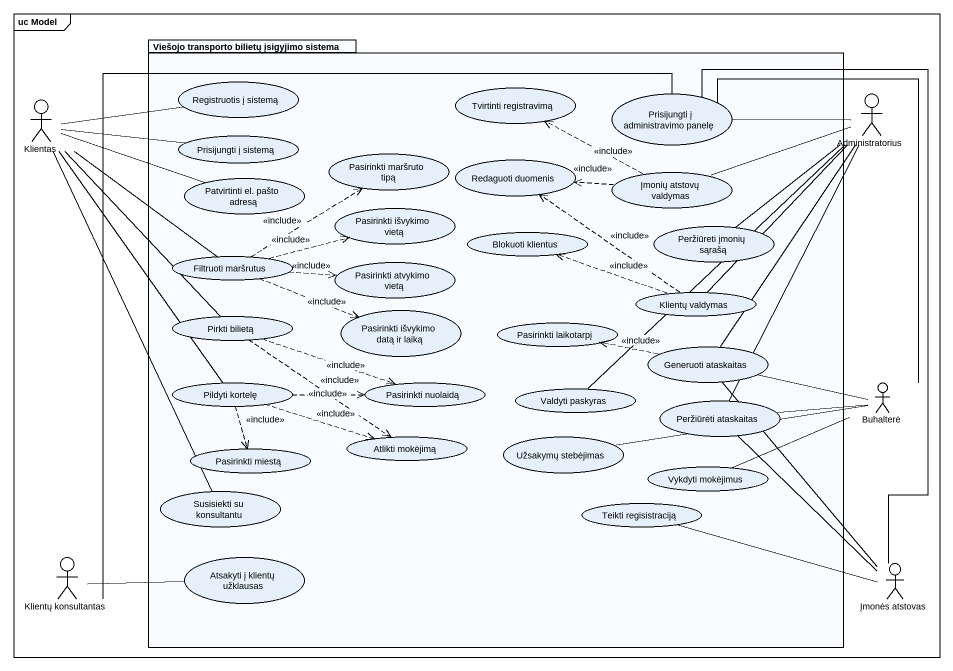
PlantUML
@startuml
mainframe uc Model
package "Viešojo transporto bilietų įsigyjimo sistema" as Viešojo_transporto_bilietų {
  usecase "Registruotis į sistemą" as Registruotis_į_sistemą
  usecase "Tvirtinti registravimą" as Tvirtinti_registravimą
  usecase "Prisijungti į administravimo panelę" as Prisijungti_į
  usecase "Prisijungti į sistemą" as Prisijungti_į_sistemą
  usecase "Pasirinkti maršruto tipą" as Pasirinkti_maršruto_tipą
  usecase "Patvirtinti el. pašto adresą" as Patvirtinti_el_pašto_adresą
  usecase "Redaguoti duomenis" as Redaguoti_duomenis
  usecase "Įmonių atstovų valdymas" as Įmonių_atstovų_valdymas
  usecase "Pasirinkti išvykimo vietą" as Pasirinkti_išvykimo_vietą
  usecase "Blokuoti klientus" as Blokuoti_klientus
  usecase "Peržiūreti įmonių sąrašą" as Peržiūreti_įmonių_sąrašą
  usecase "Filtruoti maršrutus" as Filtruoti_maršrutus
  usecase "Pasirinkti atvykimo vietą" as Pasirinkti_atvykimo_vietą
  usecase "Pasirinkti išvykimo datą ir laiką" as Pasirinkti_išvykimo_datą_ir
  usecase "Klientų valdymas" as Klientų_valdymas
  usecase "Pirkti bilietą" as Pirkti_bilietą
  usecase "Pasirinkti laikotarpį" as Pasirinkti_laikotarpį
  usecase "Generuoti ataskaitas" as Generuoti_ataskaitas
  usecase "Pildyti kortelę" as Pildyti_kortelę
  usecase "Pasirinkti nuolaidą" as Pasirinkti_nuolaidą
  usecase "Valdyti paskyras" as Valdyti_paskyras
  usecase "Peržiūrėti ataskaitas" as Peržiūrėti_ataskaitas
  usecase "Pasirinkti miestą" as Pasirinkti_miestą
  usecase "Atlikti mokėjimą" as Atlikti_mokėjimą
  usecase "Užsakymų stebėjimas" as Užsakymų_stebėjimas
  usecase "Susisiekti su konsultantu" as Susisiekti_su_konsultantu
  usecase "Teikti regisistraciją" as Teikti_regisistraciją
  usecase "Vykdyti mokėjimus" as Vykdyti_mokėjimus
  usecase "Atsakyti į klientų užklausas" as Atsakyti_į_klientų_užklausas
}
actor Klientas
actor Administratorius
actor Buhalterė
actor "Klientų konsultantas" as Klientų_konsultantas
actor "Įmonės atstovas" as Įmonės_atstovas
Klientas -right- Registruotis_į_sistemą
Klientas -right- Prisijungti_į_sistemą
Klientas -right- Patvirtinti_el_pašto_adresą
Klientas -- Filtruoti_maršrutus
Klientas -- Pirkti_bilietą
Klientas -- Pildyti_kortelę
Klientas -- Susisiekti_su_konsultantu
Administratorius -left- Prisijungti_į
Administratorius -left- Įmonių_atstovų_valdymas
Administratorius -- Peržiūreti_įmonių_sąrašą
Administratorius -- Klientų_valdymas
Administratorius -- Generuoti_ataskaitas
Administratorius -- Valdyti_paskyras
Administratorius -- Peržiūrėti_ataskaitas
Įmonių_atstovų_valdymas .left.> Tvirtinti_registravimą : <<include>>
Įmonių_atstovų_valdymas .left.> Redaguoti_duomenis : <<include>>
Filtruoti_maršrutus .up.> Pasirinkti_maršruto_tipą : <<include>>
Filtruoti_maršrutus .right.> Pasirinkti_išvykimo_vietą : <<include>>
Filtruoti_maršrutus .right.> Pasirinkti_atvykimo_vietą : <<include>>
Filtruoti_maršrutus .right.> Pasirinkti_išvykimo_datą_ir : <<include>>
Klientų_valdymas .up.> Redaguoti_duomenis : <<include>>
Klientų_valdymas .left.> Blokuoti_klientus : <<include>>
Pirkti_bilietą .right.> Pasirinkti_nuolaidą : <<include>>
Pirkti_bilietą ..> Atlikti_mokėjimą : <<include>>
Generuoti_ataskaitas .left.> Pasirinkti_laikotarpį : <<include>>
Pildyti_kortelę .right.> Pasirinkti_nuolaidą : <<include>>
Pildyti_kortelę ..> Pasirinkti_miestą : <<include>>
Pildyti_kortelę .right.> Atlikti_mokėjimą : <<include>>
Buhalterė -up- Prisijungti_į
Buhalterė -left- Generuoti_ataskaitas
Buhalterė -left- Peržiūrėti_ataskaitas
Buhalterė -left- Užsakymų_stebėjimas
Buhalterė -left- Vykdyti_mokėjimus
Klientų_konsultantas -up- Prisijungti_į
Klientų_konsultantas -right- Atsakyti_į_klientų_užklausas
Įmonės_atstovas -up- Prisijungti_į
Įmonės_atstovas -up- Generuoti_ataskaitas
Įmonės_atstovas -up- Peržiūrėti_ataskaitas
Įmonės_atstovas -left- Teikti_regisistraciją
@enduml
